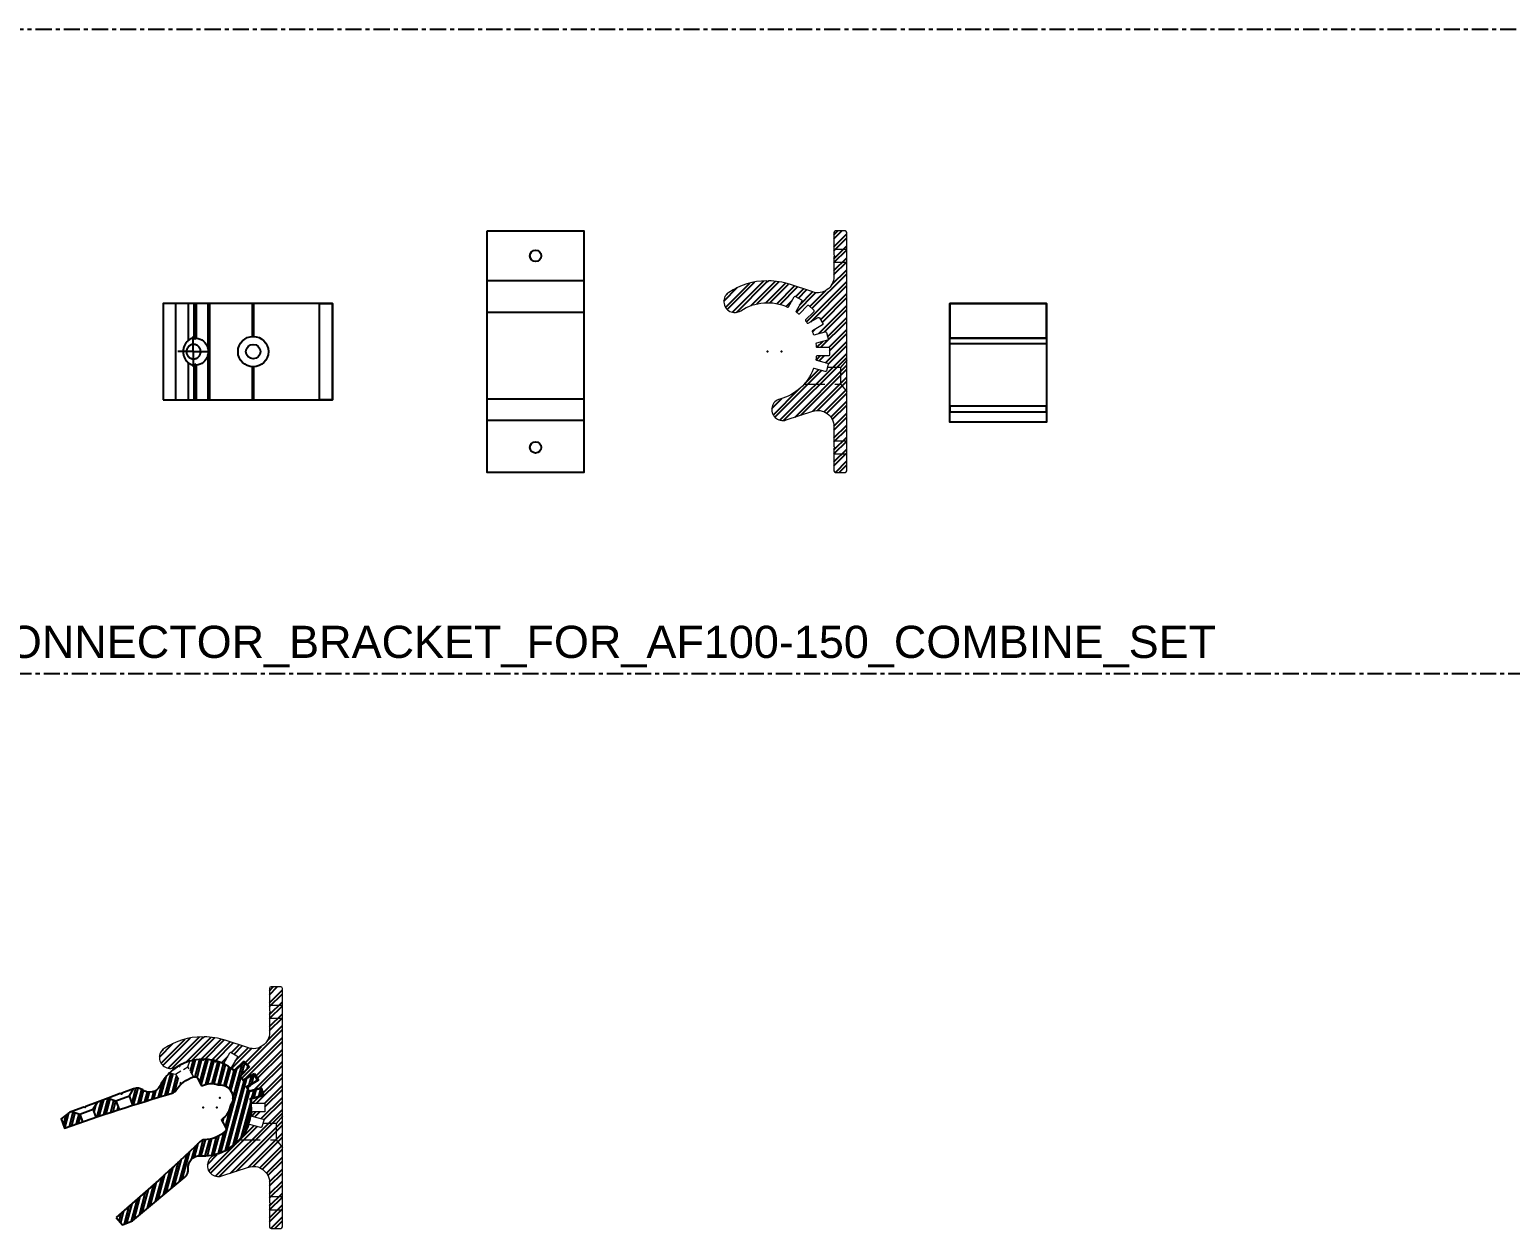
# Model space of a CAD drawing. Header units: millimetres. Extents: x -244126 to 368105, y -173968 to 259060.
# Drawn here: x 164404.7 to 164864.8, y -11168.1 to -10795.8 of the extents above; entities that cross this region are included whole.
import ezdxf

# ---------------------------------------------------------------- set-up
doc = ezdxf.new("R2010")
doc.units = ezdxf.units.MM
doc.header["$MEASUREMENT"] = 0
doc.linetypes.add('005_GG_TA_LINE', pattern=[13.75, 5, -1.25, 1.25, -1.25, 5])
doc.linetypes.add('HIDDEN', pattern=[9.524999999999999, 6.35, -3.175])
for name, color, linetype in [('000 - H A T C H', 8, 'Continuous'), ('000 - L I N E', 1, 'Continuous'), ('000 - WIPEOUT', 250, 'Continuous'), ('001 - ASCESSORIES', 1, 'Continuous'), ('PICTURE', 130, 'Continuous'), ('SLD-0', 179, 'Continuous')]:
    doc.layers.add(name, color=color, linetype=linetype)
doc.styles.get("Standard").update_dxf_attribs({"font": 'arial.ttf'})

# ---------------------------------------------------------------- blocks, each defined once
blk = doc.blocks.new('*U1763')
at = {"color": 0, "linetype": '005_GG_TA_LINE'}
blk.add_lwpolyline([(0, 0), (1000, 0), (1000, 200), (0, 200)], close=True, dxfattribs=at)
blk.add_attdef('NAMEBLK', (8.581742425833, 4.877933635547379), '', height=10, dxfattribs=at)
blk = doc.blocks.new('SW_CENTERMARKSYMBOL_0')
at = {"layer": 'SLD-0', "color": 0}
for p, q in [((0, 4.99999999999999), (0, 9.499999999999995)), ((-4.999999999999997, 0), (-9.500000000000002, 0)), ((0, 0), (-4.999999999999997, 0)), ((0, 0), (0, 4.99999999999999)), ((0, 0), (0, -5.000000000000004)), ((0, 0), (4.999999999999997, 0)), ((4.999999999999997, 0), (9.500000000000002, 0)), ((0, -5.000000000000004), (0, -9.500000000000009))]:
    blk.add_line(p, q, dxfattribs=at)
blk = doc.blocks.new('000 - ASSCESSORIES_FAMELINE_AL.FLEX_CONNECTOR_BRACKET_FOR_AF100-150_TOP_VIEW')
at = {"color": 1}
blk.add_lwpolyline([(14.99999999999386, 18.89999999999372), (14.99999999999386, 14.16517491685408), (-15.00000000000614, 14.16517491685409), (-15.00000000000614, 18.89999999999372)], close=True, dxfattribs=at)
at = {"color": 0}
blk.add_lwpolyline([(14.99999999999386, -28.00000002518618), (14.99999999999386, 14.16517491685408), (-15.00000000000614, 14.16517491685409), (-15.00000000000614, -28.00000002518618)], close=True, dxfattribs=at)
at = {"layer": '001 - ASCESSORIES', "color": 1, "lineweight": 25, "ltscale": 4}
for p, q in [((-15.00000000000614, 10.81457350059464), (14.99999999999386, 10.81457350059463)), ((-15.00000000000614, 10.39446968343646), (14.99999999999386, 10.39446968343645)), ((-15.00000000000614, 9.549999999993817), (14.99999999999386, 9.549999999993814)), ((-15.00000000000614, 7.755789126706987), (14.99999999999386, 7.755789126706985)), ((-15.00000000000614, 7.349999999994453), (14.99999999999386, 7.349999999994451)), ((-15.00000000000614, 7.291088743459114), (14.99999999999386, 7.291088743459112)), ((-15.00000000000614, 7.241269131185619), (14.99999999999386, 7.241269131185617)), ((-15.00000000000614, 6.203093492333665), (14.99999999999386, 6.203093492333664)), ((-15.00000000000614, 5.458590056191498), (14.99999999999386, 5.458590056191496)), ((-15.00000000000614, 4.953988951323937), (14.99999999999386, 4.953988951323935)), ((-15.00000000000614, -7.260506741787139), (14.99999999999386, -7.260506741787141)), ((-15.00000000000614, -8.190801219576768), (14.99999999999386, -8.190801219576771)), ((-15.00000000000614, -8.225806451619063), (14.99999999999386, -8.225806451619066)), ((-15.00000000000614, -8.225806451619063), (14.99999999999386, -8.225806451619066)), ((-15.00000000000614, -12.01005968046729), (14.99999999999386, -12.01005968046729)), ((-15.00000000000614, -12.32918445822906), (14.99999999999386, -12.32918445822907)), ((-15.00000000000614, -13.3255324290767), (14.99999999999386, -13.3255324290767)), ((-15.00000000000614, -14.05770074958582), (-1.230994658463943, -14.05770074958582)), ((1.230994658451663, -14.05770074958582), (14.99999999999386, -14.05770074958582)), ((-15.00000000000614, -20.21220614434287), (-3.420772236224253, -20.21220614434287)), ((3.420772236212029, -20.21220614434287), (14.99999999999386, -20.21220614434287)), ((-15.00000000000614, -24.12067372296679), (14.99999999999386, -24.12067372296679))]:
    blk.add_line(p, q, dxfattribs=at)
at = {"layer": 'PICTURE', "color": 1, "lineweight": 25, "ltscale": 4}
for p, q in [((-15.00000000000614, 18.89999999999372), (14.99999999999386, 18.89999999999372)), ((-15.00000000000614, 18.54069906647055), (14.99999999999386, 18.54069906647055)), ((-15.00000000000614, 17.97129716724385), (14.99999999999386, 17.97129716724385))]:
    blk.add_line(p, q, dxfattribs=at)
at = {"layer": 'PICTURE', "color": 8, "lineweight": 25, "ltscale": 4}
for p, q in [((-15.00000000000614, 0.2970582579182529), (-4.205922651625201, 0.2970582579187069)), ((-15.00000000000614, 9.184850993608909e-16), (-3.862379753923278, 2.365025501366842e-16)), ((3.862379753910545, 9.092581992227923e-13), (14.99999999999386, -9.18485099360139e-16)), ((4.205922651612809, 0.2970582579196159), (14.99999999999386, 0.297058257918251)), ((-15.00000000000614, -0.2970582579168867), (-4.205922651621449, -0.2970582579723666)), ((4.205922651609171, -0.2970582579723671), (14.99999999999386, -0.2970582579168886)), ((-15.00000000000614, -17.73310932656113), (-4.202975811308421, -17.73310932656113)), ((-15.00000000000614, -18.09540372788615), (-3.860396158230743, -18.09540372788615)), ((3.860396158218463, -18.09540372788615), (14.99999999999386, -18.09540372788615)), ((4.202975811296141, -17.73310932656113), (14.99999999999386, -17.73310932656113)), ((-15.00000000000614, -18.45769812921117), (-4.198185144488435, -18.45769812920025)), ((4.198185144475246, -18.45769812921117), (14.99999999999386, -18.45769812921117))]:
    blk.add_line(p, q, dxfattribs=at)
at = {"layer": 'PICTURE', "color": 4, "lineweight": 25, "ltscale": 4}
for p, q in [((-15.00000000000614, -20.21220614434287), (-3.420772236224481, -20.21220614434333)), ((3.420772236211973, -20.21220614434606), (14.99999999999386, -20.21220614434287))]:
    blk.add_line(p, q, dxfattribs=at)
at = {"layer": 'PICTURE', "color": 8, "lineweight": 25, "ltscale": 4}
blk.add_circle((-6.139089236967266e-12, 3.759107991865964e-28), 2.247899999999969, dxfattribs=at)
at = {"layer": 'PICTURE', "color": 8, "lineweight": 25, "ltscale": 4, "extrusion": (0, 0, -1)}
for centre, major_axis, ratio, start_param, end_param in [((-6.140195906727732e-12, -18.07328874312498), (-4.216840383457011, 2.582070039057963e-16), 0.9956426461042609, 0.08111360767363895, 1.274559040389544), ((-6.141346376365033e-12, -36.86188375846541), (-1.263683201829572e-15, -20.63751283569103), 0.4495945704383358, 2.672067241445656, 2.712487115018666), ((-6.140195906727732e-12, -18.07328874312498), (-4.216840383457011, 2.582070039057963e-16), 0.9956426461042609, 1.867033613200249, 3.060479045916154), ((-6.141346376365033e-12, -36.86188375846541), (-1.263683201829572e-15, -20.63751283569103), 0.4495945704383358, 3.570698192160946, 3.611118065734107)]:
    blk.add_ellipse(centre, major_axis=major_axis, ratio=ratio, start_param=start_param, end_param=end_param, dxfattribs=at)
at = {"layer": 'PICTURE', "color": 8, "lineweight": 25, "ltscale": 4}
for points, knots in [([(4.205922651612809, 0.2970582579196159), (4.182859044731458, 0.5416524790316541), (4.131857189939296, 0.7814752097501694), (3.974661882439932, 1.251733223560222), (3.869746038505468, 1.476984353339048), (3.617216922761145, 1.898636979416096), (3.467253913798004, 2.09838524254792), (3.136032505201683, 2.461096308145898), (2.954297583782477, 2.625596157974996), (2.560271777433968, 2.923114943670043), (2.350444508108467, 3.053938397952152), (1.914416793650276, 3.278077503628083), (1.686500777789547, 3.372417433111877), (0.977936904959279, 3.600694535394723), (0.4914111732610993, 3.675717094591619), (-0.5039244808715464, 3.674414784368764), (-0.9887379749225145, 3.598412442270728), (-1.932324630276298, 3.291996796414423), (-2.368421141069234, 3.068757711483613), (-2.958039477655461, 2.622373800694731), (-3.141153704652879, 2.455967763281024), (-3.469091944687875, 2.09588265712091), (-3.615671649758838, 1.900999034068264), (-3.869643413879999, 1.4773724132192), (-3.97455505282619, 1.251371393700538), (-4.130124742305952, 0.7873313144336864), (-4.182448520642424, 0.5460061702524401), (-4.205922651625201, 0.2970582579187069)], [0, 0, 0, 0, 0.0625000000000099, 0.0625000000000099, 0.1250000000000198, 0.1250000000000198, 0.1875000000000297, 0.1875000000000297, 0.2500000000000396, 0.2500000000000396, 0.3125000000000495, 0.3125000000000495, 0.3750000000000593, 0.3750000000000593, 0.5000000000000449, 0.5000000000000449, 0.6250000000000304, 0.6250000000000304, 0.750000000000016, 0.750000000000016, 0.8125000000000121, 0.8125000000000121, 0.8750000000000081, 0.8750000000000081, 0.9375000000000041, 0.9375000000000041, 1, 1, 1, 1]), ([(-4.205922651621449, -0.2970582579723666), (-4.182859044736347, -0.5416524790807669), (-4.131857189941115, -0.7814752097974631), (-3.974661882436294, -1.251733223602059), (-3.869746038500693, -1.476984353377247), (-3.617216922753983, -1.898636979448383), (-3.467253913789818, -2.098385242577478), (-3.136032505193498, -2.461096308170454), (-2.954297583774633, -2.625596157996824), (-2.560271777427261, -2.923114943686414), (-2.350444508103124, -3.053938397966704), (-1.914416793647661, -3.278077503638087), (-1.686500777788183, -3.372417433120063), (-0.9779369049635991, -3.600694535399271), (-0.4914111732690574, -3.675717094594802), (0.5039244808548344, -3.674414784371493), (0.9887379749019372, -3.598412442275276), (1.932324630248558, -3.291996796423518), (2.368421141039107, -3.068757711496801), (2.958039477622719, -2.62237380071474), (3.141153704620024, -2.455967763303306), (3.469091944655361, -2.095882657150469), (3.615671649726664, -1.900999034101005), (3.869643413849985, -1.477372413259673), (3.974555052798451, -1.251371393742375), (4.130124742283101, -0.7873313144809801), (4.182448520622529, -0.5460061703038266), (4.205922651609171, -0.2970582579723671)], [0, 0, 0, 0, 0.06250000000001954, 0.06250000000001954, 0.1250000000000391, 0.1250000000000391, 0.1875000000000586, 0.1875000000000586, 0.2500000000000782, 0.2500000000000782, 0.3125000000000977, 0.3125000000000977, 0.3750000000001172, 0.3750000000001172, 0.500000000000118, 0.500000000000118, 0.6250000000001188, 0.6250000000001188, 0.7500000000001197, 0.7500000000001197, 0.8125000000000897, 0.8125000000000897, 0.8750000000000597, 0.8750000000000597, 0.9375000000000299, 0.9375000000000299, 1, 1, 1, 1]), ([(-2.22636300855993, -18.26941272924205), (-2.236370322360359, -18.36048826794558), (-2.259881510699871, -18.57446118678035), (-2.222104879793962, -18.91703971857714), (-2.125943139154289, -19.27988077393184), (-1.965604677160628, -19.62469600381246), (-1.751504309752705, -19.93497722347001), (-1.485125893957389, -20.20753223336669), (-1.179372769428825, -20.42997195312273), (-0.8372245919809996, -20.59852908860557), (-0.4434013506293026, -20.7216424121716), (-0.1575032001366038, -20.73863456753406), (-6.140359685290915e-12, -20.74799565938474)], [0, 0, 0, 0, 0.07339896859750616, 0.1724435756715252, 0.2743633264528603, 0.3733487115381068, 0.4752159247896957, 0.573998623718782, 0.6756599833889835, 0.7741975232188649, 0.8756039077933017, 1, 1, 1, 1]), ([(2.234669348405645, -18.31866954846282), (2.234357734260583, -18.30309897824372), (2.231576639927197, -18.16413473257126), (2.165208546454436, -17.90297663876299), (2.034295255795427, -17.55214714348313), (1.837230258216549, -17.22627228778947), (1.59146196948211, -16.94025867100845), (1.29737657059968, -16.69714460367732), (0.9696218710697612, -16.50836070326386), (0.6113398707763044, -16.3755915175052), (0.2396504279033697, -16.30491406149258), (-0.1419337885289461, -16.29675817083989), (-0.5155840356001146, -16.35128063493721), (-0.8778195613163017, -16.46781836600439), (-1.212077615894374, -16.64095959361202), (-1.515154961601639, -16.86899063077726), (-1.772899270590757, -17.14175105176673), (-1.984108356854223, -17.45630047409031), (-2.132865849982978, -17.7991670056881), (-2.214430822594182, -18.07570415375676), (-2.224188223253238, -18.23410699691794), (-2.22636300855993, -18.26941272924205)], [0, 0, 0, 0, 0.007181594512814431, 0.06409430420076997, 0.1226573598203212, 0.1795662326363488, 0.2381317781767922, 0.2949243516371436, 0.3533742524460968, 0.4099840740174077, 0.4682447375813281, 0.524697748752575, 0.5827908553702011, 0.6391989121581398, 0.6972379733178071, 0.7537376435387978, 0.8118659530649949, 0.8685422238219329, 0.9268524857074399, 0.9836964633445868, 0.9999999999999999, 0.9999999999999999, 0.9999999999999999, 0.9999999999999999]), ([(1.230994658451663, -14.05770074958582), (1.030593633164698, -13.99680121953952), (0.8274254447347849, -13.95258325138457), (0.4161651967808658, -13.8935817261372), (0.2069086053162428, -13.87885393556826), (-0.4202314185741906, -13.87915679005437), (-0.8302197862351486, -13.935909948676), (-1.230994658463943, -14.05770074958582)], [0, 0, 0, 0, 0.2499999999999999, 0.2499999999999999, 0.5, 0.5, 1, 1, 1, 1]), ([(-6.140359685290915e-12, -20.74799565938474), (0.124359824571569, -20.74207594108293), (0.3766887196909453, -20.73006469883785), (0.7428770375995543, -20.6334373879522), (1.09121047459689, -20.48059032122455), (1.405680284185222, -20.27290882421403), (1.683104521596077, -20.01406308929472), (1.910702408694532, -19.7154110564552), (2.086554693049492, -19.38011969286708), (2.200495183860993, -19.02347628531015), (2.256472234754368, -18.66422543641374), (2.24168438287836, -18.42985145472358), (2.234669348405645, -18.31866954846282)], [0, 0, 0, 0, 0.09962614411150232, 0.2021436983691665, 0.3017692204522645, 0.4042787991365492, 0.5040029028222882, 0.6066066340833427, 0.7065535274174211, 0.8093850147357358, 0.9095764074557009, 0.9999999999999999, 0.9999999999999999, 0.9999999999999999, 0.9999999999999999]), ([(-4.198185144488435, -18.45769812920025), (-4.163690323022366, -18.78202688236024), (-4.07688231278371, -19.09341526097069), (-3.807736185933324, -19.69105501287413), (-3.631980642752411, -19.96309435124886), (-3.42077223622414, -20.21220614434287)], [0, 0, 0, 0, 0.5, 0.5, 1, 1, 1, 1]), ([(-3.420772236224253, -20.21220614434287), (-3.211050423357848, -20.4595645601994), (-2.977170052136672, -20.68141833838308), (-2.590289127169059, -20.97621340138357), (-2.454433272743928, -21.06852104274913), (-2.176148016338631, -21.23621040220451), (-1.890599661630632, -21.3877609649403), (-1.590817780469139, -21.50771131475176), (-1.283809140267637, -21.61162873869125), (-1.125684295556199, -21.65576182656514), (-0.6487045956520219, -21.76113133618583), (-0.3277445889574451, -21.79612557891369), (0.3200345409863972, -21.79668299071182), (0.6482129713409663, -21.76100896705066), (1.279083086426566, -21.62210328015681), (1.586947171785595, -21.51872728684612), (2.17970068934835, -21.24443927093307), (2.456204932788863, -21.07771979584504), (2.970762909017593, -20.68694866457827), (3.210008791770518, -20.46079312261054), (3.420772236210381, -20.21220614434515)], [0, 0, 0, 0, 0.1250000000000266, 0.1250000000000266, 0.1875000000000378, 0.1875000000000378, 0.250000000000049, 0.3125000000000602, 0.3125000000000602, 0.3750000000000714, 0.3750000000000714, 0.5000000000000572, 0.5000000000000572, 0.6250000000000429, 0.6250000000000429, 0.7500000000000285, 0.7500000000000285, 0.8750000000000143, 0.8750000000000143, 1, 1, 1, 1]), ([(3.420772236210154, -20.21220614434515), (3.630853642721944, -19.96442360229594), (3.807614252497159, -19.69123438383122), (4.076698764125466, -19.0939141101353), (4.163621358033764, -18.78267530793437), (4.198185144474905, -18.45769812921117)], [0, 0, 0, 0, 0.4999999999999998, 0.4999999999999998, 1, 1, 1, 1])]:
    blk.add_open_spline(points, degree=3, knots=knots, dxfattribs=at)
for points in [[(-3.862379753922937, 9.097312043230649e-13), (-3.978948960374282, 0.09781317814122328), (-4.093362945400145, 0.1969245271811817), (-4.205922651625087, 0.2970582579187069)], [(-4.205922651642709, -0.2970582579328035), (-4.093362945412196, -0.1969245271898214), (-3.978948960380649, -0.09781317814486076), (-3.862379753923278, 2.365025501366842e-16)], [(4.205922651612923, 0.2970582579191611), (4.09336294538798, 0.1969245271811812), (3.978948960362118, 0.09781317814122278), (3.862379753910659, 9.092581992227923e-13)], [(3.862379753910318, 4.545108483363282e-13), (3.978948960367916, -0.09781317814486126), (4.09336294539969, -0.1969245271893672), (4.205922651630431, -0.2970582579328041)], [(-3.860396158230743, -18.09540372788615), (-3.977380865195756, -17.97635191045993), (-4.091418276032301, -17.85549149994313), (-4.202975811308307, -17.73310932656113)], [(4.202975811296141, -17.73310932656113), (4.091418276020135, -17.85549149994404), (3.977380865183249, -17.97635191045993), (3.860396158218236, -18.09540372788615)]]:
    blk.add_open_spline(points, degree=3, dxfattribs=at)
at = {"layer": 'PICTURE', "color": 8, "lineweight": 25, "ltscale": 4, "xscale": -0.5, "yscale": 0.5, "zscale": 0.5, "rotation": 90}
for p in [(0, 0), (-1.140947487103287e-15, -18.63308650131057)]:
    blk.add_blockref('SW_CENTERMARKSYMBOL_0', p, dxfattribs=at)
blk = doc.blocks.new('*U3629')
at = {"layer": '001 - ASCESSORIES', "color": 0}
blk.add_blockref('000 - ASSCESSORIES_FAMELINE_AL.FLEX_CONNECTOR_BRACKET_FOR_AF100-150_TOP_VIEW', (0, 0), dxfattribs=at)
blk = doc.blocks.new('000 - ASSCESSORIES_FAMELINE_AL.FLEX_ANGLE_BRACKET_FOR_AF200-300_TOP_VIEW')
at = {"color": 2}
blk.add_wipeout([(14.999999999999998, -38.20020784022984), (14.999999999999998, 0), (-14.999999999999996, 0), (-15, -38.20020784022984)], dxfattribs=at).dxf.layer = '000 - WIPEOUT'
at = {"color": 0, "linetype": 'Continuous', "lineweight": 0, "extrusion": (-1, -6.123233995736766e-17, -2.220446049250313e-16)}
blk.add_line((15, -38.20020784022984), (-15, -38.20020784022984), dxfattribs=at)
at = {"color": 2}
blk.add_lwpolyline([(15, -38.20020784022984), (15, -9.18485099360515e-16), (-15, 9.18485099360515e-16), (-15, -38.20020784022984)], close=True, dxfattribs=at)
at = {"layer": '001 - ASCESSORIES', "linetype": 'Continuous', "lineweight": 0, "extrusion": (-1, -6.123233995736766e-17, -2.220446049250313e-16)}
for p, q in [((-4.711444490670774, -24.30222596008855), (-15, -24.30222596008855)), ((-4.720858201312355, -24.60020744982523), (-15, -24.60020744982523)), ((-4.711444441286973, -24.89818972037949), (-15, -24.89818972037949)), ((15, -24.30222596008855), (4.71144449067077, -24.30222596008855)), ((15, -24.89818972037949), (4.71144444128697, -24.89818972037949)), ((15, -24.60020744982523), (4.720858201312351, -24.60020744982523))]:
    blk.add_line(p, q, dxfattribs=at)
at = {"layer": '001 - ASCESSORIES', "color": 3}
blk.add_lwpolyline([(-15, -4.000207570009592), (-15, 9.18485099360515e-16), (15, -9.18485099360515e-16), (15, -4.000207570009594)], close=True, dxfattribs=at)
at = {"layer": '001 - ASCESSORIES'}
for centre, radius in [((-1.506328265589495e-15, -24.60020744982569), 4.720858201312359), ((-1.506328265589467e-15, -24.60020744982523), 2.249999903142339)]:
    blk.add_circle(centre, radius, dxfattribs=at)
blk = doc.blocks.new('*U3637')
at = {"layer": '001 - ASCESSORIES', "color": 0}
blk.add_blockref('000 - ASSCESSORIES_FAMELINE_AL.FLEX_ANGLE_BRACKET_FOR_AF200-300_TOP_VIEW', (0, 0), dxfattribs=at)
blk = doc.blocks.new('000 - DYNAMIC_COMBINE_ASSCESSORIES_FAMELINE_AL.FLEX_ANGLE+CONNECTOR_BRACKET_FOR_AF100-150_TOP_VIEW')
at = {"layer": '001 - ASCESSORIES', "rotation": 270}
blk.add_blockref('*U3629', (-24.60009297727083, 1.0925970855169e-05), dxfattribs=at)
at = {"layer": '001 - ASCESSORIES', "color": 3, "rotation": 270}
blk.add_blockref('*U3637', (0, 0), dxfattribs=at)
blk = doc.blocks.new('000 - ASSCESSORIES_FAMELINE_AL.FLEX_ANGLE_BRACKET_FOR_AF200-300_BACK_VIEW')
at = {"color": 8, "linetype": 'ByBlock'}
for p, q in [((15, 21.99798696983788), (-15, 21.99798696983788)), ((15, 12.15378276587251), (-15, 12.15378276587251)), ((15, -14.70672101805764), (-15, -14.70672101805764)), ((15, -21.39638302352097), (-15, -21.39638302352097))]:
    blk.add_line(p, q, dxfattribs=at)
at = {"color": 1}
for centre in [(3.352747626195196e-07, 29.75009557888478), (3.352747626195196e-07, -29.74999646580835)]:
    blk.add_circle(centre, 1.75, dxfattribs=at)
at = {"layer": '001 - ASCESSORIES', "color": 1}
blk.add_lwpolyline([(-15, 37.50000428390302), (15, 37.50000428390302), (15, -37.50000428390302), (-15, -37.50000428390302)], close=True, dxfattribs=at)
blk = doc.blocks.new('*U3638')
at = {"layer": '001 - ASCESSORIES', "color": 0}
blk.add_blockref('000 - ASSCESSORIES_FAMELINE_AL.FLEX_ANGLE_BRACKET_FOR_AF200-300_BACK_VIEW', (0, 0), dxfattribs=at)
blk = doc.blocks.new('000 - ASSCESSORIES_FAMELINE_AL.FLEX_ANGLE_BRACKET_FOR_AF200-300_SIDE_VIEW')
at = {"layer": '000 - H A T C H'}
h = blk.add_hatch(dxfattribs=at)
h.set_pattern_fill('ANSI32', color=8, scale=7)
h.set_pattern_definition([(45, (3200.582122079782, 501.9556420693257), (-1.856155300614688, 1.856155300614688), []), (45, (3201.819558944782, 501.9556420693257), (-1.856155300614688, 1.856155300614688), [])])
edge = h.paths.add_edge_path()
edge.add_arc((-24.60009297727149, 1.092597291219022e-05), 22.0000000000029, 90.77607391714648, 123.2564312859631)
edge.add_arc((-34.8000929772711, 15.55378860215449), 3.400000000000849, 123.2564312859582, 303.2564312860495)
edge.add_arc((-24.60009297727166, 1.092597051943756e-05), 15.20000000000311, 65.77656419011902, 123.2564312859393, ccw=False)
edge.add_arc((-18.2815331998316, 14.04407751796509), 0.2000001331612148, 245.7765641900522, 329.9999312689536)
edge.add_line((-18.10832812371223, 13.94407724361054), (-16.31922733306351, 17.04289124551826))
edge.add_arc((-16.05941988014751, 16.89289134263949), 0.2999998057571702, 60.00004524878108, 149.999999999958, ccw=False)
edge.add_line((-15.90942018244937, 17.15269891401647), (-14.09076643508001, 16.10269913199477))
edge.add_arc((-14.24076610740318, 15.84289121904718), 0.3000000888787198, -29.999971654117473, 60.00008206330642, ccw=False)
edge.add_line((-13.98095833508728, 15.69289130314223), (-15.77005958349469, 12.59407739653057))
edge.add_arc((-15.59685450273591, 12.49407739652947), 0.200000000002181, 149.9999999999971, 234.2234358103231)
edge.add_arc((-24.60009297727736, 1.092594628993027e-05), 15.20000000002425, 50.776564190154375, 54.22343580992401, ccw=False)
edge.add_arc((-14.86196101252971, 11.93017392820862), 0.200000111124736, 230.7765641902996, 315.0001145294227)
edge.add_line((-14.72053929502613, 11.78875277608404), (-12.19036897575438, 14.31892340966738))
edge.add_arc((-11.97823689478033, 14.10679132869315), 0.3000000659280574, 44.99996698555748, 134.9999999999758, ccw=False)
edge.add_line((-11.76610469157345, 14.31892328743447), (-10.28118066655111, 12.83399907593912))
edge.add_arc((-10.49331266104002, 12.62186715886523), 0.2999998888787882, -44.99999513174453, 44.999989545294795, ccw=False)
edge.add_line((-10.28118068723438, 12.40973522110806), (-12.81135141736081, 9.879564176684426))
edge.add_arc((-12.66993006112226, 9.738142820446036), 0.2000000000016426, 135.0000000000331, 219.2234358110653)
edge.add_arc((-24.60009297726682, 1.092596317775474e-05), 15.20000000000145, 35.776564190161594, 39.22343580991469, ccw=False)
edge.add_arc((-12.10602643544547, 9.003249451867786), 0.2000000878489613, 215.7765641898848, 300.0000006170934)
edge.add_line((-12.00602638965552, 8.830044296108497), (-8.907212818396829, 10.61914534852031))
edge.add_arc((-8.757212633545205, 10.35933740721299), 0.3000003697028865, 30.000002280675574, 120.0000000000399, ccw=False)
edge.add_line((-8.497404698208584, 10.50933760240616), (-7.447405332582321, 8.690683874414503))
edge.add_arc((-7.707213135827003, 8.540683940658628), 0.3000001245892988, -59.99978517703721, 29.99997165315972, ccw=False)
edge.add_line((-7.557212099418621, 8.28087677403306), (-10.65602650671713, 6.491775729537039))
edge.add_arc((-10.55602650671645, 6.318570648779192), 0.2000000000011698, 120.0000000000309, 204.2234358092512)
edge.add_arc((-24.60009297725487, 1.092597518503879e-05), 15.19999999998398, 20.77656419013698, 24.223435809918385, ccw=False)
edge.add_arc((-10.20154197550752, 5.462769111765232), 0.1999999333386133, 200.7765641900455, 284.9998861499537)
edge.add_line((-10.14977856761038, 5.26958390804009), (-6.693500616368738, 6.19569065586461))
edge.add_arc((-6.615854801818094, 5.905912530964527), 0.3000003903128138, 14.999958002615585, 104.9999999999007, ccw=False)
edge.add_line((-6.326076620004415, 5.983558133110421), (-5.782557436228444, 3.955113908268686))
edge.add_arc((-6.072335255011799, 3.877468727691674), 0.2999999305427846, -74.99996355760959, 14.999898177128387, ccw=False)
edge.add_line((-5.9946893751478, 3.587691096281276), (-9.450966682382614, 2.661584239174886))
edge.add_arc((-9.399202873362032, 2.468399073916454), 0.2000000000006168, 104.9999999999756, 189.2234358107711)
edge.add_arc((-24.60009297726654, 1.092596508422972e-05), 15.19999999999707, 5.776564190153806, 9.223435809914292, ccw=False)
edge.add_arc((-9.278294797347732, 1.550010924212877), 0.1999999824942102, 185.7765641900828, 270.0001218303278)
edge.add_line((-9.2782943720797, 1.35001094171912), (-5.700092994685519, 1.350010941718779))
edge.add_arc((-5.700092959753613, 1.050010485744458), 0.3000004559743231, 0.00016735558529035188, 90.00000667149249, ccw=False)
edge.add_line((-5.40009250378057, 1.050011362017585), (-5.40009250378057, -1.049988563104193))
edge.add_arc((-5.70009297726923, -1.04998860053435), 0.300000473488662, -90.0000842393033, 7.1486219894723035e-06, ccw=False)
edge.add_line((-5.700093418345887, -1.349989074022687), (-9.278294779931684, -1.349989074022346))
edge.add_arc((-9.278294779932194, -1.549989074023255), 0.2000000000009088, 89.99999999985396, 174.2234358099506)
edge.add_arc((-24.60009297726734, 1.092596235041654e-05), 15.19999999999318, 350.7765641901628, 354.223435809936, ccw=False)
edge.add_arc((-9.399202851197433, -2.468377225565022), 0.2000000224565068, 170.7765641899621, 254.9998653730093)
edge.add_line((-9.450967119954157, -2.661562290885001), (-5.994689121540205, -3.587669142881339))
edge.add_arc((-6.072334751168622, -3.877447236391498), 0.3000003121311309, -14.99987230951632, 75.00003256256412, ccw=False)
edge.add_line((-5.78255652874418, -3.955092384902571), (-6.326077194227992, -5.983536711489762))
edge.add_arc((-6.615854826887664, -5.905891028834289), 0.2999998807081068, 255.0001366492594, 345.00000000005326, ccw=False)
edge.add_line((-6.693499818429473, -6.195668846676426), (-10.14977810415871, -5.269562118199929))
edge.add_arc((-10.20154191318084, -5.462747283459456), 0.2000000000020759, 74.99999999967756, 159.2234358096688)
edge.add_arc((-24.60009297727213, 1.092596992968708e-05), 15.19999999999574, 284.63664156122564, 339.2234358099151, ccw=False)
edge.add_arc((-19.9000930303588, -17.99637739733681), 3.399999789903094, 104.6366415612264, 288.1922939544101)
edge.add_line((-18.83858879148715, -21.22642497008223), (-10.56112827296397, -18.50616927835983))
edge.add_arc((-9.000092902889328, -23.25623986259525), 5.000000198184266, 1.0062864589599485e-05, 108.1922887235545, ccw=False)
edge.add_line((-4.000092704705139, -23.25623898444462), (-4.000092704705139, -29.44998859105397))
edge.add_line((-4.000092704705139, -29.44998859105397), (-3.700093214324852, -29.7499899440794))
edge.add_line((-3.700093214324852, -29.7499899440794), (-4.000093636022257, -30.0499885031378))
edge.add_line((-4.000093636022257, -30.0499885031378), (-4.000115608000897, -36.99998832726328))
edge.add_arc((-3.500114862942461, -36.99998987946843), 0.5000007450608447, 179.9998221306572, 269.9997702214319)
edge.add_line((-3.500116868141731, -37.49999062452525), (-0.500116415155162, -37.49999844761965))
edge.add_arc((-0.5001148629552006, -36.99999844762002), 0.5000000000020398, 269.9998221309865, 359.9998221307976)
edge.add_line((-0.0001148629555700609, -36.99999999982163), (0.0001148629555700609, 36.99999999982163))
edge.add_arc((-0.4998858820982593, 37.00000155202557), 0.5000007450562387, 359.9998221307947, 449.9998176911096)
edge.add_line((-0.4998842911506927, 37.50000229707928), (-3.499884329883344, 37.50001012018163))
edge.add_arc((-3.499885882085333, 37.0000103183694), 0.4999998018146391, 89.9998221306836, 179.9997674898801)
edge.add_line((-3.999885683895855, 37.00001234740216), (-3.99990725950579, 30.05001204643224))
edge.add_line((-3.99990725950579, 30.05001204643224), (-3.69999917576547, 29.75010210061373))
edge.add_line((-3.69999917576547, 29.75010210061373), (-4.000092707051635, 29.4500104325457))
edge.add_line((-4.000092707051635, 29.4500104325457), (-4.000093103419431, 23.29818408063829))
edge.add_arc((-9.000092920139895, 23.29818408063864), 4.999999816720464, 251.838222947856, 359.999999999996, ccw=False)
edge.add_line((-10.55859839914797, 18.54728323562972), (-17.74266868537893, 20.90397543228346))
edge.add_arc((-24.60009297727149, 1.092596625085207e-05), 22.00000000000927, 71.8382231318008, 89.22392608287757)
edge.add_line((-24.30211109713059, 21.9979928061187), (-24.60009258686728, 21.70001092597329))
edge.add_line((-24.60009258686728, 21.70001092597329), (-24.89807485742153, 21.99799280611887))
at = {"color": 8, "linetype": 'HIDDEN', "lineweight": 0}
for p, q in [((-4.000092817173709, 27.7499110700432), (8.614690273134329e-05, 27.74989865187075)), ((9.856451993073279e-05, 31.74989865185165), (-3.999901982331494, 31.74991106947022)), ((-1.895832838272327e-06, -2.61069196217062), (-1.96081716833055, -4.947485875018685)), ((-1.96081716833055, -4.947485875018856), (-6.05431686208135, -4.969506510368944)), ((-1.96081716833055, -4.947485875018856), (-1.960833017555387, -10.05288587499422)), ((-13.19904798806169, -10.05285098703212), (-1.960833017555387, -10.05288587499422)), ((-1.960833017555387, -10.05288587499422), (-3.225380146432144e-05, -12.38969196212361)), ((-4.000099011060456, -31.75018097492261), (-9.856543306341337e-05, -31.75019339254095)), ((-8.614781631877122e-05, -27.75019339256005), (-4.000092705300403, -27.75018097492284))]:
    blk.add_line(p, q, dxfattribs=at)
at = {"layer": '000 - L I N E', "color": 9}
blk.add_line((-24.60009258686728, 21.70001092597329), (-24.30211109712832, 21.99799280612092), dxfattribs=at)
for p in [(-24.60009297727106, 1.092596880880592e-05), (-20.30696706471394, 1.092596880880592e-05)]:
    blk.add_point(p, dxfattribs=at)
at = {"layer": '001 - ASCESSORIES', "color": 0, "linetype": 'Continuous', "lineweight": 15}
blk.add_lwpolyline([(-24.89807485742153, 21.99799280611887, 0.1426788207495108), (-36.66460910630326, 18.39695226339256, 1.000000000000798), (-32.9355768482344, 12.71062494091939, -0.2561977009595168), (-18.3635924716466, 13.86168692288493, 0.3849826888630289), (-18.10832812371223, 13.94407724361054), (-16.31922733306351, 17.04289124551826, -0.4142133310633441), (-15.90942018244937, 17.15269891401647), (-14.09076643508001, 16.10269913199477, -0.4142138369739624), (-13.98095833508728, 15.69289130314223), (-15.77005958349469, 12.59407739653057, 0.3849830332087801), (-15.71377967772992, 12.3318167930131, -0.01504094874934099), (-14.98843032818127, 11.77523666139223, 0.3849836070004197), (-14.72053929502613, 11.78875277608404), (-12.19036897575438, 14.31892340966738, -0.4142137311411944), (-11.76610469157345, 14.31892328743447), (-10.28118066655111, 12.83399907593912, -0.4142134840428718), (-10.28118068723438, 12.40973522110806), (-12.81135141736081, 9.879564176684426, 0.3849830332123187), (-12.82486724185014, 9.611673575059058, -0.01504094874926947), (-12.26828711023177, 8.886324225515693, 0.3849830362993746), (-12.00602638965552, 8.830044296108497), (-8.907212818396829, 10.61914534852031, -0.4142135507145975), (-8.497404698208584, 10.50933760240616), (-7.447405332582321, 8.690683874414503, -0.4142123193015173), (-7.557212099418621, 8.28087677403306), (-10.65602650671713, 6.491775729537039, 0.3849830332032427), (-10.73841698036199, 6.236511431601457, -0.0150409487493929), (-10.38853608284467, 5.39182422360102, 0.3849824628160552), (-10.14977856761038, 5.26958390804009), (-6.693500616368738, 6.19569065586461, -0.4142137770611755), (-6.326076620004415, 5.983558133110421), (-5.782557436228444, 3.955113908268686, -0.4142128555680248), (-5.9946893751478, 3.587691096281276), (-9.450966682382614, 2.661584239174886, 0.3849830332111331), (-9.596617030555763, 2.436342084979003, -0.0150409487493015), (-9.47727917210409, 1.529881055845067, 0.3849836435791997), (-9.2782943720797, 1.35001094171912), (-5.700092994685519, 1.350010941718779, -0.4142127409641204), (-5.40009250378057, 1.050011362017585), (-5.40009250378057, -1.049988563104193, -0.4142140295437709), (-5.700093418345887, -1.349989074022687), (-9.278294779931684, -1.349989074022346, 0.3849830332076324), (-9.477279172106364, -1.529859203893523, -0.0150409487493572), (-9.596617030557127, -2.436320233030756, 0.3849823587236142), (-9.450967119954157, -2.661562290885001), (-5.994689121540205, -3.587669142881339, -0.4142130760839127), (-5.78255652874418, -3.955092384902571), (-6.326077194227992, -5.983536711489762, -0.4142128638292183), (-6.693499818429473, -6.195668846676426), (-10.14977810415871, -5.269562118199929, 0.3849830332071024), (-10.38853608284603, -5.391802371647145, -0.2427883777867974), (-20.7592327622167, -14.70671518177664, 1.031520472800772), (-18.83858879148715, -21.22642497008223), (-10.56112827296397, -18.50616927835983, -0.510582686825665), (-4.000092704705139, -23.25623898444462), (-4.000092704705139, -29.44998859105397), (-3.700093214324852, -29.7499899440794), (-4.000093636022257, -30.0499885031378), (-4.000115608000897, -36.99998832726328, 0.4142132970157022), (-3.500116868141731, -37.49999062452525), (-0.500116415155162, -37.49999844761965, 0.4142135623721294), (-0.0001148629555700609, -36.99999999982163), (0.0001148629555700609, 36.99999999982163, 0.4142135396776404), (-0.4998842911506927, 37.50000229707928), (-3.499884329883344, 37.50001012018163, 0.4142132830520119), (-3.999885683895855, 37.00001234740216), (-3.99990725950579, 30.05001204643224), (-3.69999917576547, 29.75010210061373), (-4.000092707051635, 29.4500104325457), (-4.000093103419431, 23.29818408063829, -0.5104149144200552), (-10.55859839914797, 18.54728323562972), (-17.74266868537893, 20.90397543228346, 0.07600529051318779), (-24.30211109713059, 21.9979928061187), (-24.60009258686728, 21.70001092597329)], format="xyb", close=True, dxfattribs=at)
blk = doc.blocks.new('*U3636')
at = {"layer": '001 - ASCESSORIES', "color": 0}
blk.add_blockref('000 - ASSCESSORIES_FAMELINE_AL.FLEX_ANGLE_BRACKET_FOR_AF200-300_SIDE_VIEW', (0, 0), dxfattribs=at)
blk = doc.blocks.new('000 - ASSCESSORIES_FAMELINE_AL.FLEX_CONNECTOR_BRACKET_FOR_AF200-300_SIDE_VIEW')
at = {"layer": '000 - H A T C H'}
h = blk.add_hatch(dxfattribs=at)
h.set_pattern_fill('ANSI32', color=8, scale=5)
h.set_pattern_definition([(45, (-7011.595697654474, -48903.48174108905), (-1.325825214724777, 1.325825214724777), []), (45, (-7010.711814179474, -48903.48174108905), (-1.325825214724777, 1.325825214724777), [])])
edge = h.paths.add_edge_path()
edge.add_line((-34.24973989018872, 17.38554183392262), (-35.91049352266873, 19.34646659172722))
edge.add_line((-35.91049352266873, 19.34646659172722), (-36.64449763398625, 19.47243259908282))
edge.add_line((-36.64449763398625, 19.47243259908282), (-39.95775057791525, 19.01202781020402))
edge.add_line((-39.95775057791525, 19.01202781020402), (-40.46484312719895, 16.01202781018219))
edge.add_arc((-140.5000000658165, -536.1842100231515), 561.1842101315945, 79.12998021403519, 79.73173372339011, ccw=False)
edge.add_line((-34.67098166553387, 14.93096538526879), (-34.24973989018872, 17.38554183392262))
edge = h.paths.add_edge_path()
edge.add_line((-22.90631850433601, 12.54107986052986), (-22.42324670514972, 15.35593994960072))
edge.add_line((-22.42324670514972, 15.35593994960072), (-24.08400033761791, 17.31686470741988))
edge.add_line((-24.08400033761791, 17.31686470741988), (-27.59919614340743, 17.92012451736082))
edge.add_line((-27.59919614340743, 17.92012451736082), (-29.81871688978754, 16.6251124749906))
edge.add_line((-29.81871688978754, 16.6251124749906), (-30.25803381048991, 14.0652121275707))
edge.add_arc((-140.5000001022809, -536.1842102194132), 561.1842103312155, 77.9042754676912, 78.67083719339593, ccw=False)
edge = h.paths.add_edge_path()
edge.add_line((3.675070032644726, 14.54282848197909), (2.247900000054869, 13.34529063400259))
edge.add_line((2.247900000054869, 13.34529063400259), (2.247900000046684, 9.743750013862154))
edge.add_arc((2.000000000030923, 8.774964387426735), 0.9999999999978413, 4.16889633925166e-10, 75.64672027100539, ccw=False)
edge.add_line((3.000000000029104, 8.77496438743401), (3.000000000008185, 6.333590602647746))
edge.add_arc((3.300000000007458, 6.333590602647746), 0.2999999999992724, 180, 265.8800496328532)
edge.add_arc((2.843785839968405, 1.455191522836685e-11), 6.050000100913937, 38.77282142794712, 85.8800496326133, ccw=False)
edge.add_arc((7.794468868740296, 3.976586328833946), 0.3000000000240244, 218.772821424951, 246.0868839062322)
edge.add_arc((6.031198825668071, -7.943526725284755e-07), 4.049984642839201, -66.0996184355094, 66.08688390980387, ccw=False)
edge.add_arc((7.794468868774857, -3.976586328812118), 0.3000000000896859, 114.0851547959489, 141.227178568997)
edge.add_arc((2.843785840013879, 0), 6.050000100836638, 274.1199503670067, 321.2271785723419, ccw=False)
edge.add_arc((3.300000000009277, -6.33359060256771), 0.3000000000055482, 94.1199503673934, 179.9999999986104)
edge.add_line((3.000000000003638, -6.333590602560434), (3.000000000010914, -8.774964387353975))
edge.add_arc((2.000000000027285, -8.774964387353975), 0.9999999999836291, -77.16041159372861, 0, ccw=False)
edge.add_arc((0, 0), 9.999999999956865, 242.12475676903432, 282.8395884070377, ccw=False)
edge.add_arc((-5.610574882018227, -10.60761280851875), 2.000000000133876, 62.12475677050299, 103.8577451029756)
edge.add_arc((-140.5000002605348, 536.1842094787426), 561.1842096499325, 280.2682662766813, 283.857745137126, ccw=False)
edge.add_line((-40.46484340708867, -16.01202788051887), (-39.95775085769674, -19.01202788051887))
edge.add_line((-39.95775085769674, -19.01202788051887), (-36.64449791376865, -19.47243266939768))
edge.add_line((-36.64449791376865, -19.47243266939768), (-15.76079442814535, -15.88847897468077))
edge.add_arc((-16.26822093215924, -12.93170398443181), 2.999999999989583, 279.7379466479223, 336.6467715661976)
edge.add_arc((-10.20890270831114, -15.54793460537621), 3.599999999997459, 56.71076849125842, 156.646771566225, ccw=False)
edge.add_arc((1.546140993013978e-11, 3.637978807091713e-11), 14.99999905920091, 236.7107648530567, 340.7945343998532)
edge.add_line((14.16517402843783, -4.934350668547268), (17.97129627882259, -5.954198051833373))
edge.add_line((17.97129627882259, -5.954198051833373), (18.54069816019091, -3.82916130063677))
edge.add_line((18.54069816019091, -3.82916130063677), (14.73457681609761, -2.80931416018575))
edge.add_arc((-7.039488991722465e-10, 1.236912794411182e-10), 15.00000000071804, 349.2054656003866, 355.7945343997686)
edge.add_line((14.9596122944522, -1.099999999947613), (18.90000000000964, -1.099999999954889))
edge.add_line((18.90000000000964, -1.099999999954889), (18.90000000000873, 1.100000000042201))
edge.add_line((18.90000000000873, 1.100000000042201), (14.95961229444856, 1.100000000042201))
edge.add_arc((2.114575181622058e-09, 2.91038304567337e-10), 14.99999999788009, 4.205465599802346, 10.79453440035045)
edge.add_line((14.73457681609216, 2.809314160258509), (18.5406990664851, 3.829161543559167))
edge.add_line((18.5406990664851, 3.829161543559167), (17.97129716725703, 5.954198361396266))
edge.add_line((17.97129716725703, 5.954198361396266), (14.16517491686591, 4.93435097811016))
edge.add_arc((4.110916052013636e-10, 2.837623469531536e-10), 14.9999999995379, 19.20546559979269, 43.86524685503983)
edge.add_line((10.81457350061828, 10.39446968347329), (10.39446968344964, 10.39446968348784))
edge.add_line((10.39446968344964, 10.39446968348784), (10.39446968344964, 10.81457350064738))
edge.add_arc((-1.51885615196079e-10, -1.746229827404022e-10), 15.00000000026643, 46.13475314545533, 58.86524685461546)
edge.add_line((7.755789126720629, 12.83930430447799), (7.35000000000673, 12.73057343567052))
edge.add_line((7.35000000000673, 12.73057343567052), (7.241269131197441, 13.13636256239261))
edge.add_arc((-1.546140993013978e-11, -4.365574568510056e-11), 15.00000000008113, 61.1347531454263, 75.81789035728026)
edge = h.paths.add_edge_path()
edge.add_line((-2.247899999947549, 13.34529063400259), (-3.67507003254741, 14.54282848200091))
edge.add_arc((-7.275957614183426e-12, 9.458744898438454e-11), 14.99999999994183, 104.1821096423841, 123.2892332190798)
edge.add_arc((-10.20890289261661, 15.54793560990947), 3.599999999995021, 203.3532385972533, 303.2892332192766, ccw=False)
edge.add_arc((-16.26822065240594, 12.9317039140733), 3.00000000003608, 23.3532385980046, 80.262053351688)
edge.add_line((-15.76079414836386, 15.88847890436591), (-15.77270295836843, 15.8905226330462))
edge.add_line((-15.77270295836843, 15.8905226330462), (-17.9922237047449, 14.59551059069054))
edge.add_line((-17.9922237047449, 14.59551059069054), (-18.50966040878029, 11.58040615018399))
edge.add_arc((-140.5000001059052, -536.184210235253), 561.1842103474623, 76.14225489669218, 77.44479362241037, ccw=False)
edge.add_arc((-5.610574882003675, 10.60761280838778), 1.999999999936199, 256.1422548982301, 297.8752432317474)
edge.add_arc((-1.309672370553017e-10, 4.583853296935558e-10), 9.999999999565308, 102.99052971868639, 117.87524323135739, ccw=False)
edge.add_line((-2.247899999953006, 9.744072330962808), (-2.247899999947549, 13.34529063400259))
at = {"color": 3}
blk.add_point((6.031198825680804, -7.943526725284755e-07), dxfattribs=at)
at = {"layer": '001 - ASCESSORIES', "color": 0, "ltscale": 4}
for p, q in [((-35.91049352266509, 19.34646659174177), (-34.24973989018781, 17.38554183392262)), ((-34.24973989018781, 17.38554183392262), (-34.67098166553296, 14.93096538527607)), ((-30.2580165973859, 14.06531242836354), (-29.81871688978663, 16.62511247499788)), ((-29.81871688978663, 16.62511247499788), (-27.59919614338287, 17.92012451736809)), ((-24.08400033763337, 17.31686470742716), (-22.42324670515609, 15.355939949608)), ((-22.42324670515609, 15.355939949608), (-22.9063185043351, 12.54107986052986)), ((-18.50959680782762, 11.58077675302775), (-17.99222370475582, 14.59551059068326)), ((-17.99222370475582, 14.59551059068326), (-15.77270295835115, 15.89052263305348))]:
    blk.add_line(p, q, dxfattribs=at)
at = {"layer": '001 - ASCESSORIES', "color": 8, "ltscale": 4}
for p, q in [((-34.24973989018781, 17.38554183392262), (-29.81871688978663, 16.62511247499788)), ((-22.42324670515609, 15.355939949608), (-17.99222370475582, 14.59551059068326))]:
    blk.add_line(p, q, dxfattribs=at)
at = {"layer": '001 - ASCESSORIES', "color": 0, "linetype": 'HIDDEN', "lineweight": 0, "ltscale": 0.3}
for p, q in [((-3.67428583709443, 14.54217046388658), (-2.24789999994573, 13.34529063400987)), ((2.24790000005396, 13.34529063400259), (3.674285837204479, 14.54217046387203)), ((-2.24789999994573, 13.34529063400987), (-2.247899999953006, 9.744494115060661)), ((2.247900000046684, 9.749121681627003), (2.24790000005396, 13.34529063400259))]:
    blk.add_line(p, q, dxfattribs=at)
at = {"layer": '001 - ASCESSORIES', "color": 8, "linetype": 'HIDDEN', "lineweight": 0, "ltscale": 0.3}
blk.add_line((-2.24789999994573, 13.34529063400987), (2.24790000005396, 13.34529063400259), dxfattribs=at)
at = {"layer": '001 - ASCESSORIES', "color": 0, "ltscale": 4}
for points in [[(-35.91049352265964, 19.3464665917345), (-36.64449763398625, 19.47243259908282), (-39.95775057791525, 19.01202781020402), (-40.46484312719895, 16.01202781018219, -0.01566333674879567), (-6.089599054651444, 8.665826043121342, 0.1841342259642424), (-4.675479068338973, 8.839677340387425, -0.1795447770112918), (2.222222222230812, 9.749960430475767, -0.3500011104184158), (3.000000000008185, 8.77496438743401), (3.000000000008185, 6.333590602647746, 0.3933060071252561), (3.278446575467569, 6.034365854524367, -0.2084884600231133), (7.560578335637729, 3.788716111557733, 0.1197475787426685), (7.672863608845546, 3.702337972819805, -0.6505651665952015), (7.672040688702509, -3.702704345509119, 0.1189862224833206), (7.560578335641367, -3.788716111470421, -0.2084884600229249), (3.278446575467569, -6.034365854437056, 0.3933060071256493), (3.000000000010004, -6.333590602560434), (3.000000000010914, -8.7749643873467, -0.3500011104184214), (2.222222222235359, -9.749960430388455, -0.1795447770111973), (-4.675479068330787, -8.83967734030739, 0.1841342259643625), (-6.089599054755126, -8.66582604307041, -0.01566333689599535), (-40.46484340708867, -16.01202788051887)], [(-40.46484340708867, -16.01202788051887), (-39.95775085769674, -19.01202788051887), (-36.64449791376865, -19.47243266939768), (-15.76079442814535, -15.88847897468077, 0.2535442032654208), (-13.5139853758692, -14.1208997212234, -0.4659677445672501), (-8.232986109243939, -12.53865668641811, 0.4881851323638022), (14.16517402843328, -4.934350668539992), (17.97129627882259, -5.954198051833373), (18.54069816019091, -3.82916130063677), (14.73457681609761, -2.80931416018575, 0.02875816033783331), (14.95961229445311, -1.099999999947613), (18.90000000000964, -1.099999999954889), (18.90000000000873, 1.100000000042201), (14.95961229444856, 1.100000000042201, 0.02875816033783103), (14.7345768160958, 2.809314160265785), (18.5406990664851, 3.829161543559167), (17.97129716725703, 5.954198361396266), (14.16517491686591, 4.93435097811016, 0.1080157653280628), (10.81457350061555, 10.39446968348057), (10.39446968344964, 10.39446968348784), (10.39446968344964, 10.81457350064738, 0.05560445857105458), (7.755789126720629, 12.83930430447799), (7.35000000000673, 12.73057343567052), (7.241269131197441, 13.13636256239261, 0.06416509982254154), (3.674489179157717, 14.5429752551936, 0.06416509982254154)], [(-3.674489179052216, 14.5429752552227, 0.083574307534145), (-8.232986203712244, 12.53865774994483, -0.4659676996740634), (-13.513985307035, 14.12090013948182, 0.2535441560674865), (-15.76079414835203, 15.88847890437319)]]:
    blk.add_lwpolyline(points, format="xyb", dxfattribs=at)
at = {"layer": '001 - ASCESSORIES', "color": 1, "ltscale": 4}
for points in [[(-27.59919614338742, 17.92012451736809), (-31.40927848461433, 18.57399123661889), (-31.75230170493705, 18.33145817182958), (-31.99483476972273, 18.67448139215412), (-35.91049352265964, 19.3464665917345)], [(-15.76079414835203, 15.88847890437319), (-19.57983754265115, 16.54388347343047), (-19.92286076297296, 16.30135040864116), (-20.16539382775773, 16.6443736289657), (-24.08400033763428, 17.31686470741988)]]:
    blk.add_lwpolyline(points, dxfattribs=at)
at = {"layer": '001 - ASCESSORIES', "color": 0, "ltscale": 4}
blk.add_lwpolyline([(-24.08400033763428, 17.31686470741988), (-27.59919614338742, 17.92012451736809)], dxfattribs=at)
at = {"layer": '001 - ASCESSORIES', "color": 1, "ltscale": 4}
blk.add_lwpolyline([(3.674489179157717, 14.5429752551936, 0.05698139793593167), (0.2970582579282564, 14.99705825795536), (1.364242052659392e-11, 14.70000000004075), (-0.2970582579046095, 14.99705825795536, 0.05698139793450194), (-3.674489179052216, 14.5429752552227)], format="xyb", dxfattribs=at)
blk = doc.blocks.new('*U3669')
at = {"layer": '001 - ASCESSORIES', "color": 0}
blk.add_blockref('000 - ASSCESSORIES_FAMELINE_AL.FLEX_CONNECTOR_BRACKET_FOR_AF200-300_SIDE_VIEW', (0, 0), dxfattribs=at)
blk = doc.blocks.new('*U3664')
at = {"layer": '001 - ASCESSORIES', "color": 0}
blk.add_blockref('*U3636', (0, 0), dxfattribs=at)
at = {"layer": '001 - ASCESSORIES', "color": 0, "rotation": 30}
blk.add_blockref('*U3669', (-24.60009297727188, 1.092597069529688e-05), dxfattribs=at)

msp = doc.modelspace()

# ---------------------------------------------------------------- block references
at = {"color": 3}
msp.add_blockref('*U3664', (164483.2400725815, -11130.56724287767), dxfattribs=at)
at = {"layer": '001 - ASCESSORIES', "linetype": '005_GG_TA_LINE'}
msp.add_blockref('*U1763', (163884.1014950252, -10995.80520517769), dxfattribs=at).add_auto_attribs({'NAMEBLK': '000 - DYNAMIC_COMBINE_ASSCESSORIES_FAMELINE_AL.FLEX_ANGLE+CONNECTOR_BRACKET_FOR_AF100-150_COMBINE_SET'})
at = {"layer": '001 - ASCESSORIES', "color": 3}
msp.add_blockref('*U3638', (164561.9178811057, -10895.80520517769), dxfattribs=at)
at = {"layer": '001 - ASCESSORIES', "color": 2}
msp.add_blockref('*U3636', (164658.6012929998, -10895.80520517769), dxfattribs=at)

# ---------------------------------------------------------------- next in the draw order: block references
at = {"layer": '001 - ASCESSORIES', "color": 0}
msp.add_blockref('000 - DYNAMIC_COMBINE_ASSCESSORIES_FAMELINE_AL.FLEX_ANGLE+CONNECTOR_BRACKET_FOR_AF100-150_TOP_VIEW', (164498.7879235905, -10895.80520517769), dxfattribs=at)

# ---------------------------------------------------------------- next in the draw order: wipeouts: each hides what was drawn before it
at = {"color": 1}
msp.add_wipeout([(164690.6260383049, -10880.808146919775), (164720.6260383049, -10880.808146919775), (164720.6260383049, -10917.70902848629), (164690.6260383049, -10917.70902848629)], dxfattribs=at).dxf.layer = '000 - WIPEOUT'

# ---------------------------------------------------------------- next in the draw order: linework, layer by layer
at = {"color": 8}
msp.add_line((164720.6260383049, -10891.60291682351), (164690.6260383049, -10891.60291682351), dxfattribs=at)
at = {"color": 1}
msp.add_lwpolyline([(164690.6260383049, -10880.80814691977), (164720.6260383049, -10880.80814691977), (164720.6260383049, -10917.70902848629), (164690.6260383049, -10917.70902848629)], close=True, dxfattribs=at)
at = {"color": 2}
for points in [[(164690.6260383049, -10891.64588385236), (164720.6260383049, -10891.64588385236), (164720.6260383049, -10880.80814691977), (164690.6260383049, -10880.80814691977)], [(164690.6260383049, -10914.45837118984), (164720.6260383049, -10914.45837118984), (164720.6260383049, -10917.70902848629), (164690.6260383049, -10917.70902848629)]]:
    msp.add_lwpolyline(points, close=True, dxfattribs=at)
at = {"color": 0}
for points in [[(164690.6260383049, -10891.64588385236), (164720.6260383049, -10891.64588385236), (164720.6260383049, -10893.40943693549), (164690.6260383049, -10893.40943693549)], [(164720.6260383049, -10912.69481810671), (164690.6260383049, -10912.69481810671), (164690.6260383049, -10914.45837118984), (164720.6260383049, -10914.45837118984)]]:
    msp.add_lwpolyline(points, close=True, dxfattribs=at)

doc.saveas('drawing.dxf')
